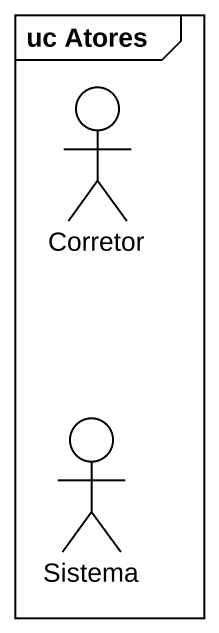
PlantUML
@startuml
mainframe uc Atores
actor Corretor
actor Sistema
@enduml
